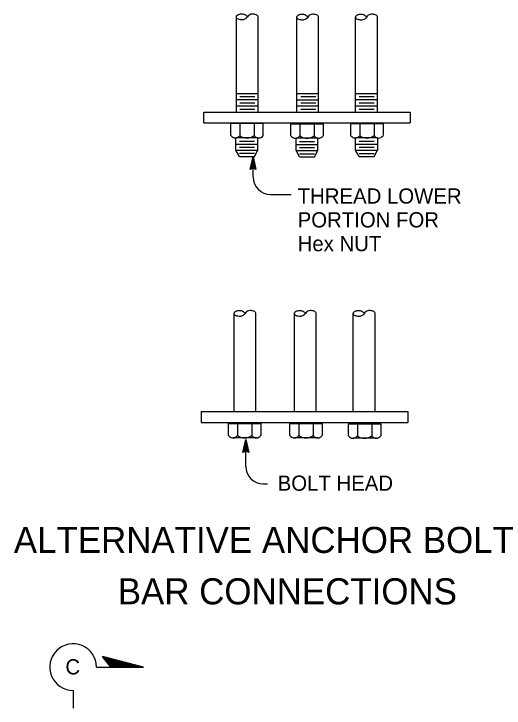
# Model space of a CAD drawing. Extents: x -894 to 866, y -476 to 714.
# Drawn here: x -293.6 to -68.1, y 197.9 to 517 of the extents above; entities that cross this region are included whole.
import ezdxf

# ---------------------------------------------------------------- set-up
doc = ezdxf.new("R2010")
doc.units = 0
for name, color, linetype in [('22 Misc Cnst Det', 7, 'Continuous'), ('56 Stage 3 Anno', 7, 'Continuous'), ('57 Undefined', 7, 'Continuous'), ('60 Nongeo Data', 7, 'Continuous')]:
    doc.layers.add(name, color=color, linetype=linetype)

msp = doc.modelspace()

# ---------------------------------------------------------------- linework, layer by layer
at = {"layer": '22 Misc Cnst Det'}
for p, q in [((-233.92, 216.79), (-252.87, 221.63)), ((-248.95, 216.79), (-252.87, 221.63)), ((-235.48, 216.79), (-252.46, 221.13)), ((-237.03, 216.79), (-252.06, 220.63)), ((-238.59, 216.79), (-251.65, 220.12)), ((-240.15, 216.79), (-251.25, 219.62)), ((-241.71, 216.79), (-250.84, 219.12)), ((-243.27, 216.79), (-250.43, 218.62)), ((-244.83, 216.79), (-250.03, 218.12)), ((-246.38, 216.79), (-249.62, 217.62)), ((-247.94, 216.79), (-249.22, 217.12)), ((-255.62, 216.79), (-233.92, 216.79)), ((-266.34, 206.08), (-266.34, 197.93))]:
    msp.add_line(p, q, dxfattribs=at)
msp.add_arc((-266.34, 216.79), 10.72, 0, 270.0005, dxfattribs=at)
at = {"layer": '56 Stage 3 Anno'}
for p, q in [((-184.94, 445.46), (-183.6, 451.46)), ((-184.59, 445.67), (-183.61, 450.08)), ((-183.6, 451.46), (-183.6, 451.46)), ((-183.6, 451.46), (-182.27, 445.46)), ((-183.6, 450.07), (-182.63, 445.69)), ((-183.57, 442.05), (-183.57, 450.65)), ((-184.23, 445.91), (-183.61, 448.69)), ((-183.88, 446.08), (-183.61, 447.31)), ((-183.61, 448.69), (-182.98, 445.87)), ((-183.61, 447.31), (-183.34, 446.1)), ((-183.6, 446.26), (-184.94, 445.46)), ((-184.94, 445.46), (-184.94, 445.46)), ((-182.27, 445.46), (-183.6, 446.26)), ((-182.27, 445.46), (-182.27, 445.46)), ((-175.57, 434.05), (-166.13, 434.05)), ((-188.24, 315.4), (-186.9, 321.4)), ((-187.89, 315.62), (-186.9, 320.02)), ((-186.9, 309.02), (-186.9, 321.4)), ((-186.9, 321.4), (-186.9, 321.4)), ((-186.9, 321.4), (-185.57, 315.4)), ((-186.9, 320.01), (-185.93, 315.64)), ((-186.9, 316.2), (-188.24, 315.4)), ((-187.53, 315.85), (-186.91, 318.64)), ((-187.18, 316.03), (-186.91, 317.26)), ((-186.91, 318.64), (-186.28, 315.81)), ((-186.91, 317.26), (-186.64, 316.05)), ((-185.57, 315.4), (-186.9, 316.2)), ((-188.24, 315.4), (-188.24, 315.4)), ((-185.57, 315.4), (-185.57, 315.4)), ((-178.9, 301.02), (-176.97, 301.02))]:
    msp.add_line(p, q, dxfattribs=at)
for centre in [(-175.57, 442.05), (-178.9, 309.02)]:
    msp.add_arc(centre, 8, 180, 270, dxfattribs=at)
at = {"layer": '60 Nongeo Data'}
for p, q in [((-191.26, 471.87), (-191.26, 515.56)), ((-181.19, 471.9), (-181.19, 515.63)), ((-163.44, 471.91), (-163.44, 515.56)), ((-153.44, 471.87), (-153.44, 515.56)), ((-136.41, 471.9), (-136.41, 515.56)), ((-126.37, 471.9), (-126.37, 515.56)), ((-191.26, 480.48), (-181.19, 480.48)), ((-189.7, 479.02), (-182.8, 479.02)), ((-163.44, 480.45), (-153.44, 480.45)), ((-161.67, 479.02), (-154.77, 479.02)), ((-136.4, 480.49), (-126.37, 480.49)), ((-134.74, 479.02), (-127.84, 479.02)), ((-191.26, 477.62), (-181.19, 477.62)), ((-189.7, 476.16), (-182.8, 476.16)), ((-163.44, 477.59), (-153.44, 477.59)), ((-161.67, 476.16), (-154.77, 476.16)), ((-136.4, 477.63), (-126.37, 477.63)), ((-134.74, 476.16), (-127.84, 476.16)), ((-191.26, 474.76), (-181.19, 474.76)), ((-189.7, 473.3), (-182.8, 473.3)), ((-163.44, 474.73), (-153.44, 474.73)), ((-161.67, 473.3), (-154.77, 473.3)), ((-136.4, 474.77), (-126.37, 474.77)), ((-134.74, 473.3), (-127.84, 473.3)), ((-206.31, 471.9), (-111.31, 471.9)), ((-206.31, 466.9), (-206.31, 471.9)), ((-111.31, 471.9), (-111.31, 466.9)), ((-206.31, 466.9), (-111.31, 466.9)), ((-193.78, 461.05), (-193.78, 466.62)), ((-178.91, 466.6), (-193.78, 466.6)), ((-179.87, 466.87), (-193.07, 466.87)), ((-193.07, 466.87), (-193.07, 466.62)), ((-189.68, 466.62), (-189.68, 461.05)), ((-183.03, 466.62), (-183.03, 461.1)), ((-179.87, 466.87), (-179.87, 466.62)), ((-178.91, 461.06), (-178.91, 466.6)), ((-166.21, 466.48), (-151.36, 466.48)), ((-166.21, 460.91), (-166.21, 466.48)), ((-152.3, 466.73), (-165.5, 466.73)), ((-165.5, 466.73), (-165.5, 466.48)), ((-162.11, 466.48), (-162.11, 460.91)), ((-155.46, 466.48), (-155.46, 460.95)), ((-152.3, 466.73), (-152.3, 466.49)), ((-151.34, 466.48), (-151.34, 460.94)), ((-138.62, 466.6), (-123.77, 466.59)), ((-138.62, 461.02), (-138.62, 466.6)), ((-124.71, 466.85), (-137.91, 466.85)), ((-137.91, 466.85), (-137.91, 466.6)), ((-134.52, 466.6), (-134.52, 461.02)), ((-127.87, 466.59), (-127.87, 461.08)), ((-124.71, 466.85), (-124.71, 466.6)), ((-123.77, 466.59), (-123.77, 461.08)), ((-181.44, 460.03), (-191.48, 460.03)), ((-191.48, 454.37), (-191.48, 460.03)), ((-181.44, 460.03), (-181.44, 460.03)), ((-181.44, 460.03), (-181.44, 460.03)), ((-181.44, 460.03), (-181.44, 460.03)), ((-181.44, 454.37), (-181.44, 460.03)), ((-153.79, 459.84), (-163.83, 459.84)), ((-163.83, 454.18), (-163.83, 459.84)), ((-153.79, 459.84), (-153.79, 459.84)), ((-153.79, 459.84), (-153.79, 459.84)), ((-153.79, 459.84), (-153.79, 459.84)), ((-153.79, 454.18), (-153.79, 459.84)), ((-126.37, 460), (-136.41, 459.99)), ((-136.41, 454.34), (-136.41, 459.99)), ((-126.37, 460), (-126.37, 460)), ((-126.37, 460), (-126.37, 460)), ((-126.37, 460), (-126.37, 460)), ((-126.37, 460), (-126.37, 454.32)), ((-191.48, 457.18), (-181.44, 457.18)), ((-189.81, 458.58), (-182.91, 458.58)), ((-181.44, 457.19), (-181.44, 457.19)), ((-181.44, 457.19), (-181.44, 457.19)), ((-181.44, 457.19), (-181.44, 457.19)), ((-163.83, 456.99), (-153.79, 456.99)), ((-162.16, 458.39), (-155.26, 458.39)), ((-153.79, 457), (-153.79, 457)), ((-153.79, 457), (-153.79, 457)), ((-153.79, 457), (-153.79, 457)), ((-136.41, 457.14), (-126.37, 457.14)), ((-134.74, 458.54), (-127.84, 458.54)), ((-126.37, 457.16), (-126.37, 457.16)), ((-126.37, 457.16), (-126.37, 457.16)), ((-126.37, 457.16), (-126.37, 457.16)), ((-126.35, 456.61), (-126.35, 456.61)), ((-191.48, 454.37), (-181.44, 454.37)), ((-189.81, 451.51), (-191.48, 454.37)), ((-189.81, 455.75), (-182.91, 455.75)), ((-182.91, 451.51), (-181.44, 454.37)), ((-181.44, 454.35), (-181.44, 454.35)), ((-181.44, 454.35), (-181.44, 454.35)), ((-163.83, 454.18), (-153.79, 454.18)), ((-162.16, 451.32), (-163.83, 454.18)), ((-162.16, 455.56), (-155.26, 455.56)), ((-155.26, 451.32), (-153.79, 454.18)), ((-153.79, 454.16), (-153.79, 454.16)), ((-153.79, 454.16), (-153.79, 454.16)), ((-153.79, 454.16), (-153.79, 454.16)), ((-136.41, 454.34), (-126.37, 454.34)), ((-134.74, 451.48), (-136.41, 454.34)), ((-134.74, 455.71), (-127.84, 455.71)), ((-127.84, 451.48), (-126.37, 454.32)), ((-126.37, 454.32), (-126.37, 454.32)), ((-126.37, 454.32), (-126.37, 454.32)), ((-126.37, 454.32), (-126.37, 454.32)), ((-189.81, 452.94), (-182.91, 452.94)), ((-189.81, 451.51), (-182.91, 451.51)), ((-162.16, 452.75), (-155.26, 452.75)), ((-162.16, 451.32), (-155.26, 451.32)), ((-134.74, 452.9), (-127.84, 452.9)), ((-134.74, 451.48), (-127.84, 451.48)), ((-192.34, 334.25), (-192.34, 379.34)), ((-182.26, 334.25), (-182.26, 379.34)), ((-164.52, 334.25), (-164.52, 379.34)), ((-154.52, 334.25), (-154.52, 379.34)), ((-137.49, 334.25), (-137.49, 379.34)), ((-127.45, 334.25), (-127.45, 379.34)), ((-207.39, 334.25), (-112.39, 334.25)), ((-112.39, 334.25), (-112.39, 329.25)), ((-207.42, 329.25), (-112.39, 329.25)), ((-194.86, 328.74), (-180.01, 328.74)), ((-194.86, 323.17), (-194.86, 328.74)), ((-180.95, 329), (-194.15, 328.99)), ((-194.15, 328.99), (-194.15, 328.74)), ((-190.74, 328.74), (-190.74, 323.12)), ((-184.14, 328.74), (-184.14, 323.23)), ((-180.95, 329), (-180.95, 328.75)), ((-180.01, 328.74), (-180.01, 323.23)), ((-166.66, 328.74), (-151.81, 328.74)), ((-166.66, 323.17), (-166.66, 328.74)), ((-152.75, 329), (-165.95, 328.99)), ((-165.95, 328.99), (-165.95, 328.74)), ((-162.53, 328.74), (-162.54, 323.12)), ((-155.94, 328.74), (-155.94, 323.23)), ((-152.75, 329), (-152.75, 328.75)), ((-151.81, 328.74), (-151.81, 323.23)), ((-125.79, 328.83), (-138.99, 328.83)), ((-138.99, 328.83), (-138.99, 328.58)), ((-125.79, 328.83), (-125.79, 328.58)), ((-139.7, 328.58), (-124.83, 328.58)), ((-139.7, 323.01), (-139.7, 328.58)), ((-135.6, 328.58), (-135.6, 323)), ((-128.95, 328.58), (-128.95, 323.06)), ((-124.83, 328.58), (-124.83, 323.03)), ((-181.97, 322.14), (-192.69, 322.14)), ((-153.77, 322.14), (-164.49, 322.14)), ((-126.82, 321.95), (-137.54, 321.95))]:
    msp.add_line(p, q, dxfattribs=at)
for points in [[(-181.19, 515.63), (-181.2, 515.78), (-181.32, 516.06), (-181.53, 516.3), (-181.78, 516.48), (-182.11, 516.65), (-182.56, 516.8), (-183.08, 516.9), (-183.54, 516.94), (-184.06, 516.93), (-184.57, 516.83), (-185.07, 516.63), (-185.56, 516.33), (-185.88, 516.06), (-186.22, 515.65), (-186.56, 515.19), (-186.9, 514.87), (-187.43, 514.53), (-187.97, 514.33), (-188.33, 514.26), (-188.98, 514.24), (-189.5, 514.3), (-189.95, 514.4), (-190.31, 514.53), (-190.68, 514.73), (-190.98, 514.97), (-191.14, 515.17), (-191.24, 515.38), (-191.29, 515.64), (-191.24, 515.9), (-191.13, 516.11), (-191, 516.28), (-190.75, 516.49), (-190.44, 516.68), (-190.21, 516.78), (-189.83, 516.9), (-189.42, 516.98), (-189, 517.02), (-188.66, 517.03), (-188.24, 516.98), (-187.91, 516.91), (-187.55, 516.77), (-187.37, 516.7), (-187.14, 516.55), (-186.95, 516.41), (-186.68, 516.18), (-186.48, 515.97), (-186.34, 515.79), (-186.24, 515.64)], [(-126.37, 515.56), (-126.38, 515.7), (-126.5, 515.98), (-126.71, 516.22), (-126.96, 516.4), (-127.29, 516.57), (-127.74, 516.72), (-128.25, 516.82), (-128.71, 516.86), (-129.22, 516.85), (-129.74, 516.75), (-130.24, 516.55), (-130.72, 516.25), (-131.04, 515.98), (-131.38, 515.58), (-131.72, 515.12), (-132.06, 514.79), (-132.58, 514.46), (-133.12, 514.26), (-133.48, 514.19), (-134.12, 514.18), (-134.64, 514.23), (-135.09, 514.34), (-135.45, 514.46), (-135.82, 514.66), (-136.12, 514.9), (-136.27, 515.1), (-136.38, 515.3), (-136.42, 515.57), (-136.37, 515.82), (-136.27, 516.03), (-136.14, 516.2), (-135.89, 516.41), (-135.58, 516.6), (-135.34, 516.7), (-134.97, 516.82), (-134.57, 516.9), (-134.15, 516.94), (-133.81, 516.95), (-133.39, 516.9), (-133.06, 516.82), (-132.7, 516.69), (-132.52, 516.62), (-132.29, 516.47), (-132.1, 516.33), (-131.84, 516.1), (-131.64, 515.89), (-131.5, 515.72), (-131.4, 515.57)], [(-153.44, 515.56), (-153.45, 515.7), (-153.57, 515.98), (-153.78, 516.22), (-154.03, 516.39), (-154.36, 516.56), (-154.8, 516.71), (-155.31, 516.82), (-155.77, 516.85), (-156.28, 516.84), (-156.79, 516.74), (-157.29, 516.55), (-157.77, 516.25), (-158.08, 515.98), (-158.43, 515.58), (-158.76, 515.12), (-159.1, 514.8), (-159.62, 514.47), (-160.16, 514.27), (-160.52, 514.2), (-161.15, 514.18), (-161.67, 514.24), (-162.12, 514.34), (-162.48, 514.47), (-162.84, 514.66), (-163.14, 514.91), (-163.3, 515.1), (-163.4, 515.31), (-163.44, 515.57), (-163.39, 515.82), (-163.29, 516.03), (-163.16, 516.2), (-162.91, 516.41), (-162.61, 516.59), (-162.37, 516.69), (-162, 516.81), (-161.6, 516.89), (-161.18, 516.94), (-160.84, 516.94), (-160.43, 516.9), (-160.1, 516.82), (-159.74, 516.68), (-159.56, 516.61), (-159.33, 516.46), (-159.14, 516.33), (-158.88, 516.1), (-158.68, 515.89), (-158.55, 515.71), (-158.45, 515.57)], [(-182.26, 379.34), (-182.28, 379.48), (-182.4, 379.76), (-182.61, 380), (-182.85, 380.18), (-183.18, 380.35), (-183.63, 380.5), (-184.14, 380.6), (-184.6, 380.64), (-185.12, 380.63), (-185.63, 380.53), (-186.13, 380.33), (-186.61, 380.03), (-186.93, 379.76), (-187.27, 379.36), (-187.61, 378.9), (-187.95, 378.58), (-188.47, 378.25), (-189.01, 378.05), (-189.37, 377.98), (-190.01, 377.96), (-190.53, 378.02), (-190.98, 378.12), (-191.34, 378.25), (-191.71, 378.44), (-192, 378.69), (-192.16, 378.88), (-192.26, 379.09), (-192.3, 379.35), (-192.26, 379.61), (-192.15, 379.82), (-192.02, 379.98), (-191.78, 380.19), (-191.47, 380.38), (-191.23, 380.48), (-190.86, 380.6), (-190.45, 380.68), (-190.04, 380.72), (-189.7, 380.73), (-189.28, 380.68), (-188.95, 380.61), (-188.59, 380.47), (-188.41, 380.4), (-188.18, 380.25), (-187.99, 380.11), (-187.73, 379.89), (-187.53, 379.67), (-187.39, 379.5), (-187.29, 379.35)], [(-154.52, 379.34), (-154.53, 379.48), (-154.65, 379.76), (-154.86, 380), (-155.11, 380.18), (-155.44, 380.35), (-155.88, 380.5), (-156.4, 380.6), (-156.86, 380.64), (-157.37, 380.63), (-157.88, 380.53), (-158.38, 380.33), (-158.87, 380.03), (-159.18, 379.76), (-159.53, 379.36), (-159.86, 378.9), (-160.2, 378.58), (-160.72, 378.25), (-161.26, 378.05), (-161.62, 377.98), (-162.26, 377.96), (-162.78, 378.02), (-163.23, 378.12), (-163.59, 378.25), (-163.96, 378.44), (-164.26, 378.69), (-164.41, 378.88), (-164.52, 379.09), (-164.56, 379.35), (-164.51, 379.61), (-164.41, 379.82), (-164.28, 379.98), (-164.03, 380.19), (-163.72, 380.38), (-163.49, 380.48), (-163.11, 380.6), (-162.71, 380.68), (-162.29, 380.72), (-161.95, 380.73), (-161.53, 380.68), (-161.2, 380.61), (-160.84, 380.47), (-160.66, 380.4), (-160.43, 380.25), (-160.25, 380.11), (-159.98, 379.89), (-159.78, 379.67), (-159.64, 379.5), (-159.54, 379.35)], [(-127.45, 379.34), (-127.46, 379.48), (-127.58, 379.76), (-127.79, 380), (-128.04, 380.18), (-128.37, 380.35), (-128.81, 380.5), (-129.33, 380.6), (-129.79, 380.64), (-130.3, 380.63), (-130.81, 380.53), (-131.31, 380.33), (-131.8, 380.03), (-132.11, 379.76), (-132.46, 379.36), (-132.79, 378.9), (-133.13, 378.58), (-133.65, 378.25), (-134.19, 378.05), (-134.55, 377.98), (-135.19, 377.96), (-135.71, 378.02), (-136.16, 378.12), (-136.52, 378.25), (-136.89, 378.44), (-137.19, 378.69), (-137.34, 378.88), (-137.44, 379.09), (-137.49, 379.35), (-137.44, 379.61), (-137.34, 379.82), (-137.21, 379.98), (-136.96, 380.19), (-136.65, 380.38), (-136.41, 380.48), (-136.04, 380.6), (-135.64, 380.68), (-135.22, 380.72), (-134.88, 380.73), (-134.46, 380.68), (-134.13, 380.61), (-133.77, 380.47), (-133.59, 380.4), (-133.36, 380.25), (-133.17, 380.11), (-132.91, 379.89), (-132.71, 379.67), (-132.57, 379.5), (-132.47, 379.35)], [(-207.39, 334.25), (-207.42, 329.25)]]:
    msp.add_lwpolyline(points, dxfattribs=at)
for centre, radius, start, end in [((-191.73, 462.61), 2.57, 217.2379, 322.6758), ((-186.4, 465.68), 5.68, 234.6612, 306.3125), ((-180.96, 462.48), 2.49, 214.021, 325.2349), ((-164.16, 462.47), 2.57, 217.2379, 322.6758), ((-158.82, 465.55), 5.68, 234.6612, 306.3125), ((-153.39, 462.36), 2.49, 214.021, 325.2349), ((-136.57, 462.58), 2.57, 217.2379, 322.6758), ((-131.23, 465.66), 5.68, 234.6612, 306.3125), ((-125.8, 462.47), 2.49, 214.021, 325.2349), ((-192.81, 324.73), 2.57, 217.2379, 323.506), ((-187.48, 327.81), 5.68, 234.6075, 306.3125), ((-182.04, 324.62), 2.49, 214.021, 325.2349), ((-164.61, 324.73), 2.57, 217.2379, 323.506), ((-159.27, 327.81), 5.68, 234.6075, 306.3125), ((-153.84, 324.62), 2.49, 214.021, 325.2349), ((-137.65, 324.57), 2.57, 217.2379, 322.6758), ((-132.31, 327.64), 5.68, 234.6612, 306.3125), ((-126.88, 324.46), 2.49, 214.021, 325.2349)]:
    msp.add_arc(centre, radius, start, end, dxfattribs=at)

# ---------------------------------------------------------------- texts
at = {"layer": '57 Undefined'}
for s, height, p in [('THREAD LOWER', 7, (-163.07, 429.82)), ('PORTION FOR', 7, (-163.07, 418.88)), ('Hex NUT', 7, (-163.07, 407.94)), ('BOLT HEAD', 7, (-172.26, 297.84)), ('ALTERNATIVE ANCHOR BOLT', 12, (-293.65, 269.23)), ('BAR CONNECTIONS', 12, (-245.83, 245.61)), ('C', 7, (-269.91, 213.4))]:
    msp.add_text(s, height=height, dxfattribs=at).set_placement(p)

doc.saveas('drawing.dxf')
